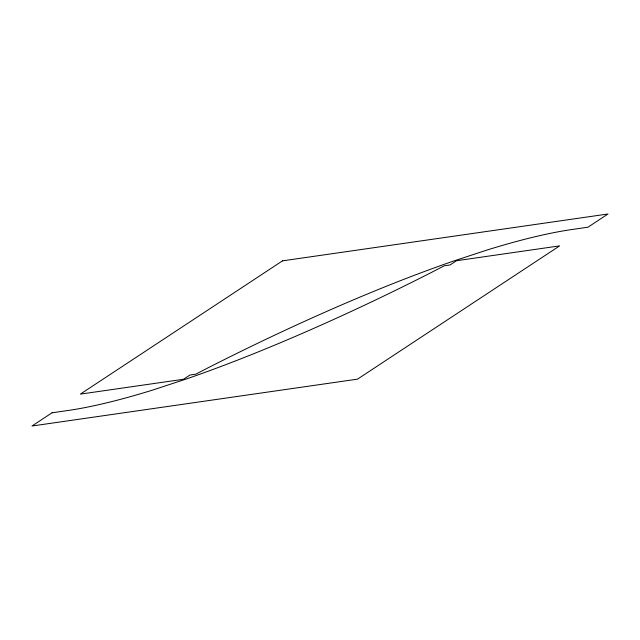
<?xml version="1.0" encoding="UTF-8"?>
<svg xmlns="http://www.w3.org/2000/svg" width="640" height="640" viewBox="0 0 640 640"><rect width="100%" height="100%" fill="white"/><g stroke="black" fill="none" stroke-linecap="round" stroke-linejoin="round"><path stroke-width="0.96" d="M52.04 412.792L32 426.008L357.512 379.144L559.64 245.88L456.504 260.728L450.088 264.952L444.232 265.8L431.168 272.584A484.392 89.936 -27.9 0 1 187.56 378.576L153.144 389.92A484.392 89.936 -27.9 0 1 67.664 410.544L52.04 412.792M282.488 260.856L80.36 394.12L183.496 379.272L189.912 375.048L195.768 374.2L208.832 367.416A484.392 89.936 -27.9 0 1 452.44 261.424L486.856 250.08A484.392 89.936 -27.9 0 1 572.336 229.456L587.96 227.208L608 213.992L282.488 260.856"/></g></svg>
